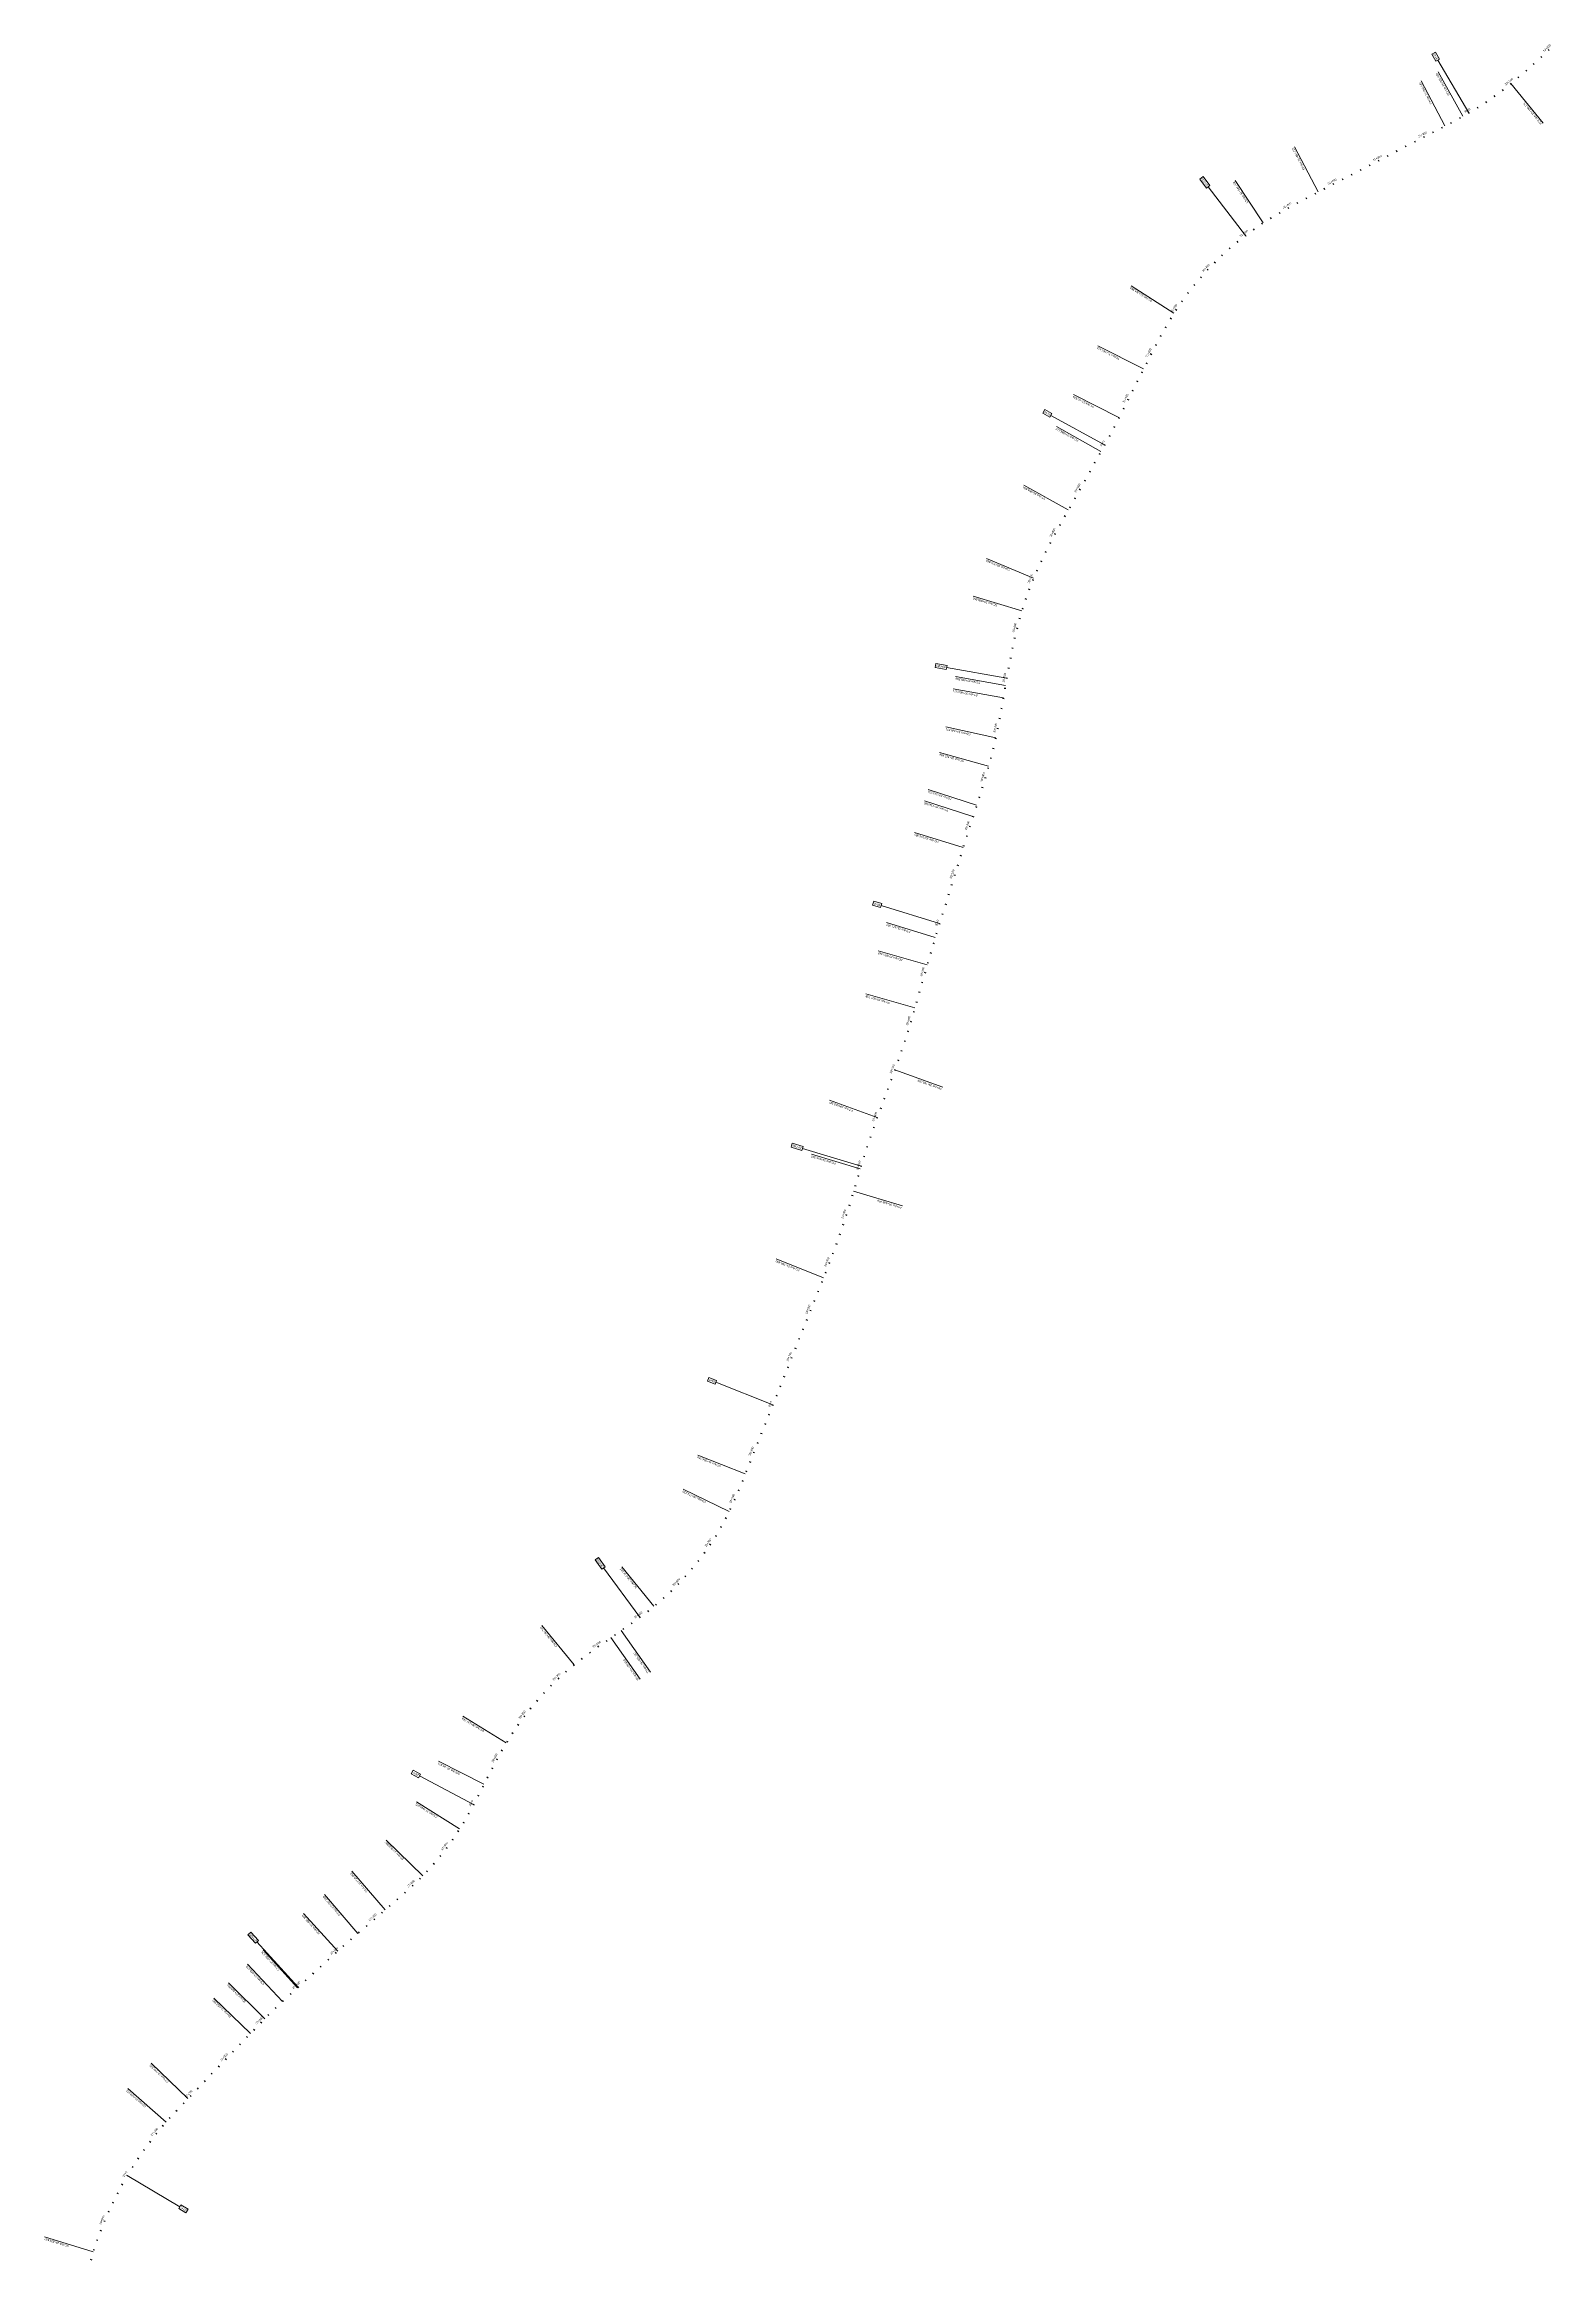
# Model space of a CAD drawing. Header units: metres. Extents: x 286368 to 330619, y 7396693 to 7466163.
# Drawn here: x 320114 to 323068, y 7414080 to 7418425 of the extents above; entities that cross this region are included whole.
import ezdxf

# ---------------------------------------------------------------- set-up
doc = ezdxf.new("R2010")
doc.units = ezdxf.units.M
doc.header["$MEASUREMENT"] = 0
for name, color, linetype, lineweight in [('U-HZ-ESTACAS', 3, 'Continuous', 30), ('U-HZ-KM', 1, 'Continuous', 20), ('U-HZ-NOTAVEIS', 2, 'Continuous', 30)]:
    doc.layers.add(name, color=color, linetype=linetype, lineweight=lineweight)
doc.layers.add('U-HZ-TRAÇO', color=3, linetype='TIC_LINE')
doc.styles.add('ARIAL', font='arial.ttf')
doc.styles.get("Standard").update_dxf_attribs({"font": 'arial.ttf'})
doc.linetypes.add('L7-V2_LINE', pattern='A,3.5,-0.25,["L7-V2",Standard,S=0.175,R=0,X=-0.05,Y=-0.1],-0.75', length=4.5)
doc.linetypes.add('TIC_LINE', pattern='A,3.5,-0.25,["TIC",Standard,S=0.175,R=0,X=-0.05,Y=-0.1],-0.5', length=4.25)

# ---------------------------------------------------------------- blocks, each defined once
blk = doc.blocks.new('AeccTick (TIC)')
at = {"layer": 'U-HZ-TRAÇO', "lineweight": -2}
blk.add_line((0, 0.75), (0, -0.75), dxfattribs=at)

msp = doc.modelspace()

# ---------------------------------------------------------------- linework, layer by layer
at = {"layer": 'U-HZ-KM', "linetype": 'Continuous', "lineweight": 0}
for p, q in [((322842.2, 7418409.9), (322835.3, 7418405.8)), ((322835.3, 7418405.8), (322843.4, 7418392)), ((322850.4, 7418396.1), (322842.2, 7418409.9)), ((322843.4, 7418392), (322850.4, 7418396.1)), ((322907.6, 7418290.5), (322846.9, 7418394)), ((322386.5, 7418165.5), (322380, 7418160.6)), ((322380, 7418160.6), (322393.6, 7418142.8)), ((322400, 7418147.8), (322386.5, 7418165.5)), ((322393.6, 7418142.8), (322400, 7418147.8)), ((322469.8, 7418050), (322396.8, 7418145.3)), ((322076.1, 7417708.5), (322072.2, 7417701.4)), ((322072.2, 7417701.4), (322086.3, 7417693.6)), ((322090.2, 7417700.7), (322076.1, 7417708.5)), ((322086.3, 7417693.6), (322090.2, 7417700.7)), ((322193.5, 7417639.5), (322088.3, 7417697.2)), ((321862.5, 7417210.8), (321861.1, 7417202.9)), ((321861.1, 7417202.9), (321883, 7417199)), ((321884.4, 7417206.9), (321862.5, 7417210.8)), ((321883, 7417199), (321884.4, 7417206.9)), ((322001.8, 7417181.8), (321883.7, 7417202.9)), ((321741, 7416744.3), (321738.6, 7416736.6)), ((321756.4, 7416739.6), (321741, 7416744.3)), ((321754, 7416731.8), (321756.4, 7416739.6)), ((321738.6, 7416736.6), (321754, 7416731.8)), ((321869.8, 7416700.2), (321755.2, 7416735.7)), ((321580.8, 7416269.7), (321578.5, 7416262)), ((321578.5, 7416262), (321599.9, 7416255.5)), ((321602.2, 7416263.3), (321580.8, 7416269.7)), ((321599.9, 7416255.5), (321602.2, 7416263.3)), ((321716, 7416224.7), (321601.1, 7416259.4)), ((321417.5, 7415810.3), (321414.5, 7415802.8)), ((321414.5, 7415802.8), (321429.5, 7415796.8)), ((321432.5, 7415804.3), (321417.5, 7415810.3)), ((321429.5, 7415796.8), (321432.5, 7415804.3)), ((321542.5, 7415756.1), (321431, 7415800.6)), ((321200.7, 7415456.9), (321194.2, 7415452.1)), ((321194.2, 7415452.1), (321207.5, 7415434.1)), ((321214, 7415438.9), (321200.7, 7415456.9)), ((321207.5, 7415434.1), (321214, 7415438.9)), ((321281.8, 7415339.8), (321210.7, 7415436.5)), ((320837.3, 7415039.6), (320833.5, 7415032.5)), ((320833.5, 7415032.5), (320847.8, 7415024.9)), ((320851.6, 7415032.1), (320837.3, 7415039.6)), ((320847.8, 7415024.9), (320851.6, 7415032.1)), ((320955.7, 7414972.3), (320849.7, 7415028.5)), ((320518.9, 7414722.2), (320513, 7414716.8)), ((320513, 7414716.8), (320528, 7414700.2)), ((320534, 7414705.7), (320518.9, 7414722.2)), ((320528, 7414700.2), (320534, 7414705.7)), ((320611.8, 7414614.2), (320531, 7414702.9)), ((320276.8, 7414244.7), (320380, 7414183.4)), ((320382, 7414186.9), (320377.9, 7414180)), ((320377.9, 7414180), (320391.8, 7414171.7)), ((320395.9, 7414178.7), (320382, 7414186.9)), ((320391.8, 7414171.7), (320395.9, 7414178.7))]:
    msp.add_line(p, q, dxfattribs=at)
at = {"layer": 'U-HZ-NOTAVEIS', "color": 1, "linetype": 'Continuous', "lineweight": 0}
for p, q in [((322860.8, 7418265), (322814.6, 7418353.7)), ((322896.3, 7418284), (322847.5, 7418371.3)), ((322990.3, 7418348), (323053.5, 7418270.5)), ((322612.1, 7418135.5), (322565.9, 7418224.2)), ((322504.4, 7418074.6), (322449.3, 7418158.1)), ((322329.5, 7417897.6), (322245.4, 7417951.6)), ((322269.8, 7417788.6), (322180.5, 7417833.6)), ((322221.7, 7417693.1), (322132.4, 7417738.1)), ((322186.3, 7417626.5), (322099, 7417675.3)), ((322122.2, 7417511.8), (322034.9, 7417560.6)), ((322054.1, 7417378.2), (321961.8, 7417416.7)), ((322031.2, 7417314.1), (321935.4, 7417342.7)), ((321999.3, 7417167.6), (321900.9, 7417185.1)), ((321995, 7417143.1), (321896.5, 7417160.6)), ((321979.9, 7417064.5), (321882.2, 7417086)), ((321966.1, 7417009.2), (321869.8, 7417036.1)), ((321942.5, 7416932.8), (321847.4, 7416963.5)), ((321935.2, 7416910.2), (321840.1, 7416941)), ((321916.1, 7416849.6), (321820.5, 7416879.2)), ((321861.4, 7416672.9), (321765.8, 7416702.5)), ((321845.4, 7416619.3), (321749.3, 7416646.7)), ((321821.4, 7416534.9), (321725.2, 7416562.3)), ((321782, 7416413.7), (321875.9, 7416379.4)), ((321747.7, 7416319.8), (321653.8, 7416354.2)), ((321714.3, 7416219.2), (321618.5, 7416247.8)), ((321701.2, 7416175.4), (321797, 7416146.8)), ((321642.1, 7416005.4), (321549.2, 7416042.5)), ((321488.4, 7415620.8), (321395.6, 7415657.9)), ((321457, 7415547.2), (321367, 7415591)), ((321309.7, 7415361.3), (321246.5, 7415438.8)), ((321152.9, 7415246.3), (321089.6, 7415323.7)), ((321245.3, 7415313.8), (321302.7, 7415231.9)), ((321225.4, 7415299.9), (321282.8, 7415218)), ((321020.1, 7415093.5), (320934.6, 7415145.4)), ((320976.3, 7415012.3), (320887.1, 7415057.5)), ((320928.4, 7414924.5), (320843.7, 7414977.6)), ((320856.3, 7414832.7), (320784.7, 7414902.5)), ((320782.4, 7414765.5), (320717.3, 7414841.4)), ((320728.8, 7414719.6), (320663.8, 7414795.6)), ((320689.6, 7414685), (320622.3, 7414758.9)), ((320581.1, 7414586.1), (320512.7, 7414659)), ((320610.6, 7414613.1), (320543.3, 7414687.1)), ((320546.4, 7414552.3), (320475.4, 7414622.6)), ((320518.6, 7414523.5), (320446.4, 7414592.8)), ((320395.8, 7414395.5), (320323.6, 7414464.8)), ((320352.7, 7414349.3), (320277.6, 7414415.2)), ((320210, 7414094.9), (320114.6, 7414124.7))]:
    msp.add_line(p, q, dxfattribs=at)

# ---------------------------------------------------------------- block references
at = {"layer": 'U-HZ-TRAÇO', "linetype": 'L7-V2_LINE', "lineweight": 30}
for p, xscale, yscale, zscale, rotation in [((323050, 7418400), 2, 2, 2, 42.97516626319953), ((323064.5, 7418413.8), 2, 2, 2, 43.92652831401778), ((322989.7, 7418347.5), 2, 2, 2, 39.13908941791415), ((323005.1, 7418360.3), 2, 2, 2, 40.12108011078304), ((323020.3, 7418373.3), 2, 2, 2, 41.07244216158843), ((323035.3, 7418386.5), 2, 2, 2, 42.0238042124118), ((322924.7, 7418300.9), 2, 2, 2, 32.15446105865033), ((322941.5, 7418311.8), 2, 2, 2, 33.90061814844546), ((322957.9, 7418323.2), 2, 2, 2, 35.64677523827069), ((322974, 7418335.1), 2, 2, 2, 37.39293232810783), ((322854.9, 7418262), 1.999999999999999, 1.999999999999999, 1.999999999999999, 27.51176995887943), ((322872.6, 7418271.2), 2, 2, 2, 27.70426148028031), ((322890.2, 7418280.7), 2, 2, 2, 28.71491211493167), ((322907.6, 7418290.5), 2, 2, 2, 30.40830396882349), ((322766.2, 7418215.8), 1.999999999999999, 1.999999999999999, 1.999999999999999, 27.51176995887943), ((322783.9, 7418225), 1.999999999999999, 1.999999999999999, 1.999999999999999, 27.51176995887943), ((322801.7, 7418234.3), 1.999999999999999, 1.999999999999999, 1.999999999999999, 27.51176995887943), ((322819.4, 7418243.5), 1.999999999999999, 1.999999999999999, 1.999999999999999, 27.51176995887943), ((322837.1, 7418252.7), 1.999999999999999, 1.999999999999999, 1.999999999999999, 27.51176995887943), ((322695.2, 7418178.8), 1.999999999999999, 1.999999999999999, 1.999999999999999, 27.51176995887943), ((322713, 7418188.1), 1.999999999999999, 1.999999999999999, 1.999999999999999, 27.51176995887943), ((322730.7, 7418197.3), 1.999999999999999, 1.999999999999999, 1.999999999999999, 27.51176995887943), ((322748.4, 7418206.5), 1.999999999999999, 1.999999999999999, 1.999999999999999, 27.51176995887943), ((322606.5, 7418132.6), 2, 2, 2, 27.52669997260134), ((322624.3, 7418141.9), 1.999999999999999, 1.999999999999999, 1.999999999999999, 27.51176995887943), ((322642, 7418151.1), 1.999999999999999, 1.999999999999999, 1.999999999999999, 27.51176995887943), ((322659.8, 7418160.3), 1.999999999999999, 1.999999999999999, 1.999999999999999, 27.51176995887943), ((322677.5, 7418169.6), 1.999999999999999, 1.999999999999999, 1.999999999999999, 27.51176995887943), ((322519.1, 7418084.1), 2, 2, 2, 31.85093704213179), ((322536.3, 7418094.4), 1.999999999999999, 1.999999999999999, 1.999999999999999, 30.37570926590585), ((322553.6, 7418104.3), 2, 2, 2, 29.20262787352469), ((322571.2, 7418114), 2, 2, 2, 28.33581165767797), ((322588.8, 7418123.4), 2, 2, 2, 27.77699498704853), ((322469.8, 7418050), 2, 2, 2, 37.44181607790421), ((322485.8, 7418061.9), 2, 2, 2, 35.53195676080745), ((322502.3, 7418073.3), 1.999999999999999, 1.999999999999999, 1.999999999999999, 33.622097443759), ((322409.7, 7417997.3), 2, 2, 2, 45.08125334624842), ((322424, 7418011.2), 2, 2, 2, 43.17139402915398), ((322438.8, 7418024.7), 2, 2, 2, 41.26153471203688), ((322454.1, 7418037.6), 2, 2, 2, 39.35167539498496), ((322369.5, 7417952.8), 2, 2, 2, 50.81083129745986), ((322382.4, 7417968.1), 2, 2, 2, 48.90097198037188), ((322395.8, 7417982.9), 2, 2, 2, 46.99111266329911), ((322345.3, 7417921), 2, 2, 2, 54.63054993162348), ((322357.1, 7417937.1), 2, 2, 2, 52.72069061455058), ((322313, 7417870.4), 1.999999999999999, 1.999999999999999, 1.999999999999999, 59.97058586598927), ((322323.2, 7417887.6), 2, 2, 2, 58.39626973902718), ((322334, 7417904.5), 2, 2, 2, 56.54040924871595), ((322293.7, 7417835.4), 1.999999999999999, 1.999999999999999, 1.999999999999999, 62.19837901995986), ((322303.2, 7417853), 2, 2, 2, 61.23795562630018), ((322266.4, 7417781.9), 2, 2, 2, 63.25909957728587), ((322275.4, 7417799.8), 2, 2, 2, 63.19838670732562), ((322284.5, 7417817.6), 1.999999999999999, 1.999999999999999, 1.999999999999999, 62.85185604696832), ((322248.4, 7417746.2), 2, 2, 2, 63.25909957728587), ((322257.4, 7417764.1), 2, 2, 2, 63.25909957728587), ((322221.4, 7417692.6), 1.999999999999999, 1.999999999999999, 1.999999999999999, 63.24178253335446), ((322230.4, 7417710.5), 2, 2, 2, 63.25909957728587), ((322239.4, 7417728.3), 2, 2, 2, 63.25909957728587), ((322203, 7417657.1), 2, 2, 2, 61.9321647159065), ((322212.3, 7417674.8), 2, 2, 2, 62.58697362461285), ((322183.8, 7417622), 2, 2, 2, 60.79011550361858), ((322193.5, 7417639.5), 1.999999999999999, 1.999999999999999, 1.999999999999999, 61.27735580718855), ((322154.5, 7417569.7), 2, 2, 2, 60.79011550361858), ((322164.3, 7417587.1), 2, 2, 2, 60.79011550361858), ((322174, 7417604.6), 2, 2, 2, 60.79011550361858), ((322135, 7417534.8), 2, 2, 2, 60.79011550361858), ((322144.8, 7417552.2), 2, 2, 2, 60.79011550361858), ((322105.8, 7417482.4), 2, 2, 2, 61.12368927657266), ((322115.5, 7417499.8), 2, 2, 2, 60.84521715991726), ((322125.2, 7417517.3), 2, 2, 2, 60.79011550361858), ((322086.8, 7417447.1), 1.999999999999999, 1.999999999999999, 1.999999999999999, 62.38517077295205), ((322096.2, 7417464.8), 2, 2, 2, 61.63713429683362), ((322060.5, 7417393.2), 1.999999999999999, 1.999999999999999, 1.999999999999999, 66.0186434977526), ((322068.9, 7417411.4), 2, 2, 2, 64.57934189783433), ((322077.7, 7417429.3), 2, 2, 2, 63.36670498429347), ((322045.3, 7417356.2), 2, 2, 2, 69.44343069272169), ((322052.7, 7417374.8), 1.999999999999999, 1.999999999999999, 1.999999999999999, 67.68048363072361), ((322032.5, 7417318.3), 2, 2, 2, 72.96932481661727), ((322038.6, 7417337.4), 1.999999999999999, 1.999999999999999, 1.999999999999999, 71.20637775467678), ((322017.2, 7417260.3), 2, 2, 2, 77.30790725341355), ((322021.8, 7417279.8), 2, 2, 2, 76.08666906808725), ((322026.9, 7417299.1), 2, 2, 2, 74.63898348540171), ((322009.1, 7417221.2), 2, 2, 2, 79.05499185551284), ((322013, 7417240.8), 2, 2, 2, 78.29816733805748), ((322001.8, 7417181.8), 2, 2, 2, 79.86454200629068), ((322005.4, 7417201.5), 2, 2, 2, 79.57724994150864), ((321994.8, 7417142.4), 1.999999999999999, 1.999999999999999, 1.999999999999999, 79.92568747565969), ((321998.3, 7417162.1), 1.999999999999999, 1.999999999999999, 1.999999999999999, 79.92584886298147), ((321987.7, 7417103.1), 1.999999999999998, 1.999999999999998, 1.999999999999998, 79.33353138390109), ((321991.3, 7417122.8), 1.999999999999999, 1.999999999999999, 1.999999999999999, 79.77283257892849), ((321975.3, 7417044.4), 2, 2, 2, 76.45159051751106), ((321979.8, 7417063.9), 2, 2, 2, 77.59750610777037), ((321983.9, 7417083.5), 1.999999999999999, 1.999999999999999, 1.999999999999999, 78.60805625048438), ((321965.1, 7417005.7), 2, 2, 2, 74.16496980336238), ((321970.4, 7417025), 2, 2, 2, 75.30567492730269), ((321953.6, 7416967.4), 2, 2, 2, 72.55173216590966), ((321959.5, 7416986.5), 1.999999999999999, 1.999999999999999, 1.999999999999999, 73.21561975895486), ((321935.3, 7416910.3), 2, 2, 2, 72.07823189518382), ((321941.4, 7416929.3), 2, 2, 2, 72.07823189518382), ((321947.6, 7416948.3), 2, 2, 2, 72.17411872311315), ((321923.1, 7416872.2), 2, 2, 2, 72.53540731782893), ((321929.1, 7416891.2), 1.999999999999999, 1.999999999999999, 1.999999999999999, 72.30622419977635), ((321911.2, 7416834), 1.999999999999999, 1.999999999999999, 1.999999999999999, 72.80636471995392), ((321917.1, 7416853.1), 1.999999999999999, 1.999999999999999, 1.999999999999999, 72.76459043587694), ((321899.4, 7416795.8), 1.999999999999999, 1.999999999999999, 1.999999999999999, 72.80636471995392), ((321905.3, 7416814.9), 1.999999999999999, 1.999999999999999, 1.999999999999999, 72.80636471995392), ((321881.7, 7416738.4), 1.999999999999999, 1.999999999999999, 1.999999999999999, 72.80636471995392), ((321887.6, 7416757.6), 1.999999999999999, 1.999999999999999, 1.999999999999999, 72.80636471995392), ((321893.5, 7416776.7), 1.999999999999999, 1.999999999999999, 1.999999999999999, 72.80636471995392), ((321869.8, 7416700.2), 1.999999999999999, 1.999999999999999, 1.999999999999999, 72.80636471995392), ((321875.7, 7416719.3), 1.999999999999999, 1.999999999999999, 1.999999999999999, 72.80636471995392), ((321858, 7416662), 2, 2, 2, 73.06767530304282), ((321863.9, 7416681.1), 1.999999999999999, 1.999999999999999, 1.999999999999999, 72.80636471995392), ((321846.7, 7416623.7), 2, 2, 2, 73.98440777524159), ((321852.3, 7416642.9), 2, 2, 2, 73.52604153914254), ((321830.2, 7416566), 2, 2, 2, 74.08840964315254), ((321835.7, 7416585.2), 2, 2, 2, 74.08840964315254), ((321841.2, 7416604.4), 2, 2, 2, 74.08840964315254), ((321819.3, 7416527.5), 1.999999999999998, 1.999999999999998, 1.999999999999998, 73.83502690541965), ((321824.8, 7416546.7), 2, 2, 2, 74.08840964315254), ((321807.7, 7416489.2), 1.999999999999999, 1.999999999999999, 1.999999999999999, 72.52540908795125), ((321813.6, 7416508.3), 2, 2, 2, 73.1802179966909), ((321788.7, 7416432.3), 2, 2, 2, 70.56098236181097), ((321795.2, 7416451.2), 2, 2, 2, 71.21579127053427), ((321801.6, 7416470.2), 2, 2, 2, 71.870600179242), ((321775.1, 7416394.7), 2, 2, 2, 69.91400372889335), ((321781.9, 7416413.5), 2, 2, 2, 69.91400372889335), ((321761.3, 7416357.1), 2, 2, 2, 69.91400372889335), ((321768.2, 7416375.9), 2, 2, 2, 69.91400372889335), ((321747.6, 7416319.6), 2, 2, 2, 69.92338944868001), ((321754.4, 7416338.3), 2, 2, 2, 69.91400372889335), ((321728, 7416262.9), 1.999999999999999, 1.999999999999999, 1.999999999999999, 71.88781617486256), ((321734.3, 7416281.8), 2, 2, 2, 71.2330072661332), ((321740.8, 7416300.7), 2, 2, 2, 70.57819835741071), ((321716, 7416224.7), 2, 2, 2, 73.19743399229809), ((321721.8, 7416243.8), 2, 2, 2, 72.54262508357918), ((321704.5, 7416186.4), 2, 2, 2, 73.38511379228315), ((321710.2, 7416205.5), 2, 2, 2, 73.38511379228315), ((321686.8, 7416129.1), 2, 2, 2, 71.99575582243564), ((321692.9, 7416148.1), 1.999999999999999, 1.999999999999999, 1.999999999999999, 72.56871361755167), ((321698.8, 7416167.2), 2, 2, 2, 73.14167141269391), ((321674, 7416091.1), 1.999999999999999, 1.999999999999999, 1.999999999999999, 70.84984023215803), ((321680.5, 7416110.1), 2, 2, 2, 71.42279802729868), ((321660.5, 7416053.5), 2, 2, 2, 69.70392464190707), ((321667.4, 7416072.3), 1.999999999999999, 1.999999999999999, 1.999999999999999, 70.27688243703874), ((321646.3, 7416016.1), 2, 2, 2, 68.55800905165144), ((321653.5, 7416034.8), 2, 2, 2, 69.13096684678126), ((321624.1, 7415960.4), 2, 2, 2, 68.22797461046883), ((321631.5, 7415979), 2, 2, 2, 68.22797461046883), ((321638.9, 7415997.5), 2, 2, 2, 68.22797461046883), ((321609.2, 7415923.2), 2, 2, 2, 68.22797461046883), ((321616.7, 7415941.8), 2, 2, 2, 68.22797461046883), ((321587, 7415867.5), 2, 2, 2, 68.22797461046883), ((321594.4, 7415886.1), 2, 2, 2, 68.22797461046883), ((321601.8, 7415904.7), 2, 2, 2, 68.22797461046883), ((321572.1, 7415830.4), 2, 2, 2, 68.22797461046883), ((321579.6, 7415848.9), 2, 2, 2, 68.22797461046883), ((321557.3, 7415793.2), 2, 2, 2, 68.22797461046883), ((321564.7, 7415811.8), 2, 2, 2, 68.22797461046883), ((321535.1, 7415737.5), 2, 2, 2, 68.22797461046883), ((321542.5, 7415756.1), 2, 2, 2, 68.22797461046883), ((321549.9, 7415774.6), 2, 2, 2, 68.22797461046883), ((321520.2, 7415700.4), 2, 2, 2, 68.22797461046883), ((321527.6, 7415718.9), 2, 2, 2, 68.22797461046883), ((321505.4, 7415663.2), 2, 2, 2, 68.22797461046883), ((321512.8, 7415681.8), 2, 2, 2, 68.22797461046883), ((321483.1, 7415607.5), 2, 2, 2, 68.09464718688108), ((321490.5, 7415626.1), 2, 2, 2, 68.22797461046883), ((321498, 7415644.6), 2, 2, 2, 68.22797461046883), ((321467.7, 7415570.6), 1.999999999999999, 1.999999999999999, 1.999999999999999, 66.3086874284832), ((321475.6, 7415589), 2, 2, 2, 67.4616009242758), ((321450.6, 7415534.4), 2, 2, 2, 62.58196667910766), ((321459.4, 7415552.4), 2, 2, 2, 64.64019795185197), ((321420.1, 7415482.8), 1.999999999999999, 1.999999999999999, 1.999999999999999, 56.33151800498784), ((321430.9, 7415499.6), 2, 2, 2, 58.41500089639809), ((321441, 7415516.9), 2, 2, 2, 60.49848378776535), ((321384.2, 7415434.8), 2, 2, 2, 50.08106933078538), ((321396.7, 7415450.3), 2, 2, 2, 52.16455222218111), ((321408.7, 7415466.4), 2, 2, 2, 54.24803511359148), ((321343.2, 7415390.9), 2, 2, 2, 43.8306206566589), ((321357.4, 7415405.1), 2, 2, 2, 45.9141035480128), ((321371.1, 7415419.7), 2, 2, 2, 47.99758643944954), ((321297.8, 7415351.8), 2, 2, 2, 37.73870978768871), ((321313.4, 7415364.3), 2, 2, 2, 39.66365487388657), ((321328.6, 7415377.4), 2, 2, 2, 41.74713776529666), ((321232.9, 7415305.1), 2, 2, 2, 35.00694653594687), ((321249.2, 7415316.6), 2, 2, 2, 35.02203167393503), ((321265.6, 7415328.1), 2, 2, 2, 35.40781532366607), ((321281.8, 7415339.8), 2, 2, 2, 36.31412763576416), ((321168, 7415258.3), 2, 2, 2, 37.66655309148608), ((321183.9, 7415270.3), 1.999999999999999, 1.999999999999999, 1.999999999999999, 36.37902027584108), ((321200.1, 7415282.1), 2, 2, 2, 35.51287514264727), ((321216.5, 7415293.6), 2, 2, 2, 35.06998166447204), ((321122.3, 7415219.5), 2, 2, 2, 43.18995167328065), ((321137.1, 7415232.9), 2, 2, 2, 41.28009235617633), ((321152.3, 7415245.9), 2, 2, 2, 39.37023303907945), ((321080.6, 7415176.3), 2, 2, 2, 48.91952962464313), ((321094, 7415191.2), 2, 2, 2, 47.00967030748153), ((321107.9, 7415205.6), 2, 2, 2, 45.09981099037302), ((321043.5, 7415129.2), 2, 2, 2, 54.6491075759379), ((321055.4, 7415145.3), 2, 2, 2, 52.73924825881384), ((321067.7, 7415161), 2, 2, 2, 50.82938894171313), ((321021.5, 7415095.8), 2, 2, 2, 58.46882621012233), ((321032.2, 7415112.7), 2, 2, 2, 56.55896689300655), ((320992.2, 7415043.5), 2, 2, 2, 62.48904317636548), ((321001.6, 7415061.1), 2, 2, 2, 61.55762499484264), ((321011.3, 7415078.6), 2, 2, 2, 60.2150322838797), ((320974, 7415007.8), 2, 2, 2, 63.11100394841936), ((320983.1, 7415025.7), 1.999999999999999, 1.999999999999999, 1.999999999999999, 63.00703109207564), ((320946.2, 7414954.7), 2, 2, 2, 60.92677573564363), ((320955.7, 7414972.3), 2, 2, 2, 62.07058854183155), ((320964.9, 7414990), 1.999999999999999, 1.999999999999999, 1.999999999999999, 62.79905516087239), ((320925.7, 7414920.3), 2, 2, 2, 57.41991558531093), ((320936.2, 7414937.3), 1.999999999999999, 1.999999999999999, 1.999999999999999, 59.37161183458537), ((320890.7, 7414871.6), 2, 2, 2, 51.1694669111078), ((320903, 7414887.4), 2, 2, 2, 53.25294980252703), ((320914.7, 7414903.7), 2, 2, 2, 55.33643269386369), ((320850.7, 7414827), 2, 2, 2, 44.961862446835), ((320864.6, 7414841.4), 2, 2, 2, 47.00250112839111), ((320877.9, 7414856.3), 2, 2, 2, 49.08598401977876), ((320806.6, 7414786.3), 2, 2, 2, 41.10424157442691), ((320821.6, 7414799.6), 2, 2, 2, 41.97757865449504), ((320836.3, 7414813.1), 2, 2, 2, 43.26531392976078), ((320761.1, 7414747.2), 2, 2, 2, 40.57297184746678), ((320776.3, 7414760.2), 2, 2, 2, 40.57297184746678), ((320791.5, 7414773.2), 2, 2, 2, 40.64719935792139), ((320700.6, 7414694.9), 2, 2, 2, 41.80263044835024), ((320715.6, 7414708.1), 2, 2, 2, 41.14782153961699), ((320730.7, 7414721.2), 2, 2, 2, 40.57297184746678), ((320745.9, 7414734.2), 2, 2, 2, 40.57297184746678), ((320656.1, 7414654.5), 2, 2, 2, 42.28708043770668), ((320670.9, 7414668), 2, 2, 2, 42.28708043770668), ((320685.7, 7414681.5), 2, 2, 2, 42.28708043770668), ((320611.8, 7414614.2), 2, 2, 2, 42.28708043770668), ((320626.5, 7414627.6), 2, 2, 2, 42.28708043770668), ((320641.3, 7414641.1), 2, 2, 2, 42.28708043770668), ((320567.8, 7414573.3), 2, 2, 2, 43.98069446770874), ((320582.3, 7414587.1), 2, 2, 2, 43.10060369134678), ((320597, 7414600.7), 2, 2, 2, 42.47419585307766), ((320525.5, 7414530.8), 2, 2, 2, 46.12954550170532), ((320539.4, 7414545.1), 2, 2, 2, 45.68858149649998), ((320553.5, 7414559.4), 2, 2, 2, 44.86216799868077), ((320484, 7414487.5), 2, 2, 2, 46.18476116865202), ((320497.8, 7414501.9), 2, 2, 2, 46.18476116865202), ((320511.7, 7414516.3), 2, 2, 2, 46.18476116865202), ((320442.4, 7414444.2), 2, 2, 2, 46.18476116865202), ((320456.3, 7414458.6), 2, 2, 2, 46.18476116865202), ((320470.1, 7414473), 2, 2, 2, 46.18476116865202), ((320400.9, 7414400.9), 2, 2, 2, 46.18476116865202), ((320414.8, 7414415.3), 2, 2, 2, 46.18476116865202), ((320428.6, 7414429.7), 2, 2, 2, 46.18476116865202), ((320359.8, 7414357.2), 2, 2, 2, 47.96581243264458), ((320373.3, 7414371.9), 2, 2, 2, 46.86904549678209), ((320387.1, 7414386.4), 2, 2, 2, 46.2868975941445), ((320321.5, 7414311), 2, 2, 2, 52.77517662024179), ((320333.8, 7414326.8), 2, 2, 2, 51.14745561133495), ((320346.6, 7414342.2), 2, 2, 2, 49.51973460248041), ((320287.3, 7414261.8), 2, 2, 2, 57.65833964691105), ((320298.2, 7414278.5), 2, 2, 2, 56.03061863803506), ((320309.6, 7414294.9), 2, 2, 2, 54.40289762912269), ((320266.8, 7414227.4), 2, 2, 2, 60.91378166469786), ((320276.8, 7414244.7), 2, 2, 2, 59.28606065580978), ((320239.9, 7414173.8), 1.999999999999999, 1.999999999999999, 1.999999999999999, 65.7969446914083), ((320248.4, 7414191.9), 2, 2, 2, 64.16922368250896), ((320257.4, 7414209.8), 2, 2, 2, 62.54150267360836), ((320224.6, 7414136.8), 1.999999999999999, 1.999999999999999, 1.999999999999999, 69.05238670919414), ((320232, 7414155.4), 1.999999999999999, 1.999999999999999, 1.999999999999999, 67.42466570031478), ((320211.3, 7414099.1), 2, 2, 2, 72.3078287269561), ((320217.7, 7414118.1), 2, 2, 2, 70.68010771807107), ((320205.5, 7414080), 2, 2, 2, 73.76843098494855)]:
    msp.add_blockref('AeccTick (TIC)', p, dxfattribs=dict(at, xscale=xscale, yscale=yscale, zscale=zscale, rotation=rotation))

# ---------------------------------------------------------------- texts
at = {"layer": 'U-HZ-ESTACAS', "style": 'ARIAL'}
for s, rotation, p in [('32+200', 43.9265, (323055.4, 7418409.7)), ('32+100', 39.1391, (322980.3, 7418344.2)), ('32+0', 30.4083, (322900.5, 7418290.2)), ('31+900', 27.5118, (322809.5, 7418242.1)), ('31+800', 27.5118, (322720.8, 7418195.9)), ('31+700', 27.5118, (322632.1, 7418149.7)), ('31+600', 29.2026, (322543.8, 7418102.7)), ('31+500', 37.4418, (322460.3, 7418047)), ('31+400', 46.9911, (322386.9, 7417978.3)), ('31+300', 56.5404, (322326, 7417898.5)), ('31+200', 62.8519, (322277.2, 7417810.8)), ('31+100', 63.2591, (322232.2, 7417721.5)), ('31+0', 61.2774, (322187.6, 7417635.6)), ('30+900', 60.7901, (322137.3, 7417545.7)), ('30+800', 61.6371, (322088.8, 7417458.1)), ('30+700', 67.6805, (322046, 7417367.4)), ('30+600', 76.0867, (322016.3, 7417271.5)), ('30+500', 79.8645, (321996.9, 7417173.2)), ('30+400', 78.6081, (321978.8, 7417074.9)), ('30+300', 73.2156, (321953.6, 7416978.5)), ('30+200', 72.3062, (321923.1, 7416883.3)), ('30+100', 72.8064, (321893.4, 7416787.8)), ('30+0', 72.8064, (321864.8, 7416695.2)), ('29+900', 74.0884, (321835.4, 7416596.3)), ('29+800', 73.1802, (321807.7, 7416500.3)), ('29+700', 69.914, (321775.6, 7416405.8)), ('29+600', 69.9234, (321741.2, 7416311.9)), ('29+500', 73.1974, (321710.1, 7416216.7)), ('29+400', 71.9958, (321680.7, 7416121.2)), ('29+300', 69.131, (321647.1, 7416027.2)), ('29+200', 68.228, (321610.1, 7415934.4)), ('29+100', 68.228, (321573, 7415841.5)), ('29+0', 68.228, (321537.1, 7415751.5)), ('28+900', 68.228, (321498.8, 7415655.8)), ('28+800', 66.3087, (321460.9, 7415563.3)), ('28+700', 56.3315, (321412.1, 7415476.9)), ('28+600', 45.9141, (321348.5, 7415400.7)), ('28+500', 36.3141, (321272.3, 7415336.9)), ('28+400', 35.5129, (321190.6, 7415279.4)), ('28+300', 43.19, (321113.2, 7415215.5)), ('28+200', 52.7392, (321047.1, 7415139.9)), ('28+100', 61.5576, (320994.2, 7415054.5)), ('28+0', 62.0706, (320949.8, 7414968.3)), ('27+900', 53.2529, (320894.7, 7414881.9)), ('27+800', 43.2653, (320827.2, 7414809.1)), ('27+700', 40.573, (320751.8, 7414743.7)), ('27+600', 42.2871, (320676.6, 7414677.6)), ('27+500', 42.2871, (320602.6, 7414610.4)), ('27+400', 45.6886, (320530.5, 7414540.8)), ('27+300', 46.1848, (320461.3, 7414468.6)), ('27+200', 46.1848, (320392, 7414396.4)), ('27+100', 51.1475, (320325.3, 7414321.6)), ('27+0', 59.2861, (320270.7, 7414241.1)), ('26+900', 67.4247, (320225.3, 7414148.1))]:
    msp.add_text(s, height=4, rotation=rotation, dxfattribs=at).set_placement(p)
at = {"layer": 'U-HZ-KM', "style": 'ARIAL'}
for s, rotation, p in [('32+0', 120.4083, (322847.7, 7418396.5)), ('31+500', 127.4418, (322397.3, 7418147.9)), ('31+0', 151.2774, (322087.7, 7417699.8)), ('30+500', 169.8645, (321882.3, 7417205.2)), ('30+0', 162.8064, (321754.1, 7416738.1)), ('29+500', 163.1974, (321599.9, 7416261.8)), ('29+0', 158.228, (321430.1, 7415803.1)), ('28+500', 126.3141, (321211.2, 7415439.1)), ('28+0', 152.0706, (320849, 7415031.1)), ('27+500', 132.2871, (320531.2, 7414705.6)), ('27+0', 149.2861, (320393.3, 7414177.8))]:
    msp.add_text(s, height=4, rotation=rotation, dxfattribs=at).set_placement(p)
at = {"layer": 'U-HZ-NOTAVEIS', "style": 'ARIAL'}
for s, rotation, p in [('TS=km 31+946,667', 117.5118, (322835.9, 7418308.4)), ('SC=km 31+986,980', 119.2716, (322870.4, 7418326)), ('PCC=km 32+100,771', 129.2064, (323051.4, 7418269.8)), ('ST=km 31+666,221', 117.5118, (322586.8, 7418179.5)), ('CS=km 31+542,448', 123.3883, (322475.5, 7418114.6)), ('SC=km 31+291,863', 147.3174, (322286.9, 7417922.5)), ('TS=km 31+167,421', 153.2591, (322223.6, 7417809.5)), ('PT=km 31+60,529', 153.2591, (322173.4, 7417715.1)), ('PC=km 30+985,118', 150.7901, (322142.3, 7417648.8)), ('ST=km 30+853,694', 150.7901, (322077.6, 7417534.4)), ('CS=km 30+703,694', 157.3548, (322007.8, 7417395.3)), ('SC=km 30+635,555', 163.3611, (321983.4, 7417326.2)), ('TS=km 30+485,555', 169.9258, (321949.9, 7417174.3)), ('ST=km 30+460,671', 169.9258, (321944.7, 7417149.9)), ('CS=km 30+380,671', 167.636, (321930.6, 7417073.2)), ('SC=km 30+323,636', 164.3681, (321918.1, 7417020.5)), ('TS=km 30+243,636', 162.0782, (321894.4, 7416946.2)), ('PT=km 30+219,896', 162.0782, (321887.1, 7416923.6)), ('PC=km 30+156,355', 162.8064, (321868.4, 7416862.2)), ('PT=km 29+971,402', 162.8064, (321813.1, 7416685.7)), ('PC=km 29+915,462', 164.0884, (321797.4, 7416630.8)), ('PT=km 29+827,739', 164.0884, (321772.8, 7416546.6)), ('PC=km 29+700,239', 159.914, (321874.4, 7416377.7)), ('PT=km 29+600,287', 159.914, (321700.1, 7416335)), ('PC=km 29+494,268', 163.3851, (321666.5, 7416231.3)), ('PT=km 29+448,498', 163.3851, (321795.7, 7416145)), ('PC=km 29+268,480', 158.228, (321595.5, 7416021.8)), ('ST=km 28+854,310', 158.228, (321441.3, 7415637.4)), ('CS=km 28+774,310', 154.0727, (321411.7, 7415566.9)), ('SC=km 28+535,187', 129.1622, (321277, 7415398.2)), ('CS=km 28+340,744', 129.2992, (321120.1, 7415283.2)), ('TS=km 28+455,187', 125.0069, (321300.3, 7415231.7)), ('ST=km 28+430,910', 125.0069, (321280.5, 7415217.6)), ('SC=km 28+137,243', 148.7321, (320976.9, 7415117.3)), ('SPI=km 28+44,973', 153.1239, (320929.7, 7415033.5)), ('CS=km 27+944,973', 147.9379, (320885.5, 7414948.9)), ('SC=km 27+828,062', 135.7589, (320819.5, 7414865.7)), ('TS=km 27+728,062', 130.573, (320748.3, 7414802.1)), ('PT=km 27+657,558', 130.573, (320694.8, 7414756.2)), ('PC=km 27+605,203', 132.2871, (320654.9, 7414720)), ('CS=km 27+458,429', 133.1684, (320545.9, 7414620.6)), ('ST=km 27+498,429', 132.2871, (320575.5, 7414648.6)), ('SC=km 27+409,989', 135.3034, (320510, 7414585.5)), ('TS=km 27+369,989', 136.1848, (320481.2, 7414556.6)), ('ST=km 27+192,591', 136.1848, (320357.8, 7414429.1)), ('CS=km 27+129,431', 138.7522, (320313.7, 7414380.8)), ('SC=km 26+835,617', 162.6645, (320162.4, 7414107.6))]:
    msp.add_text(s, height=4, rotation=rotation, dxfattribs=at).set_placement(p)

doc.saveas('drawing.dxf')
